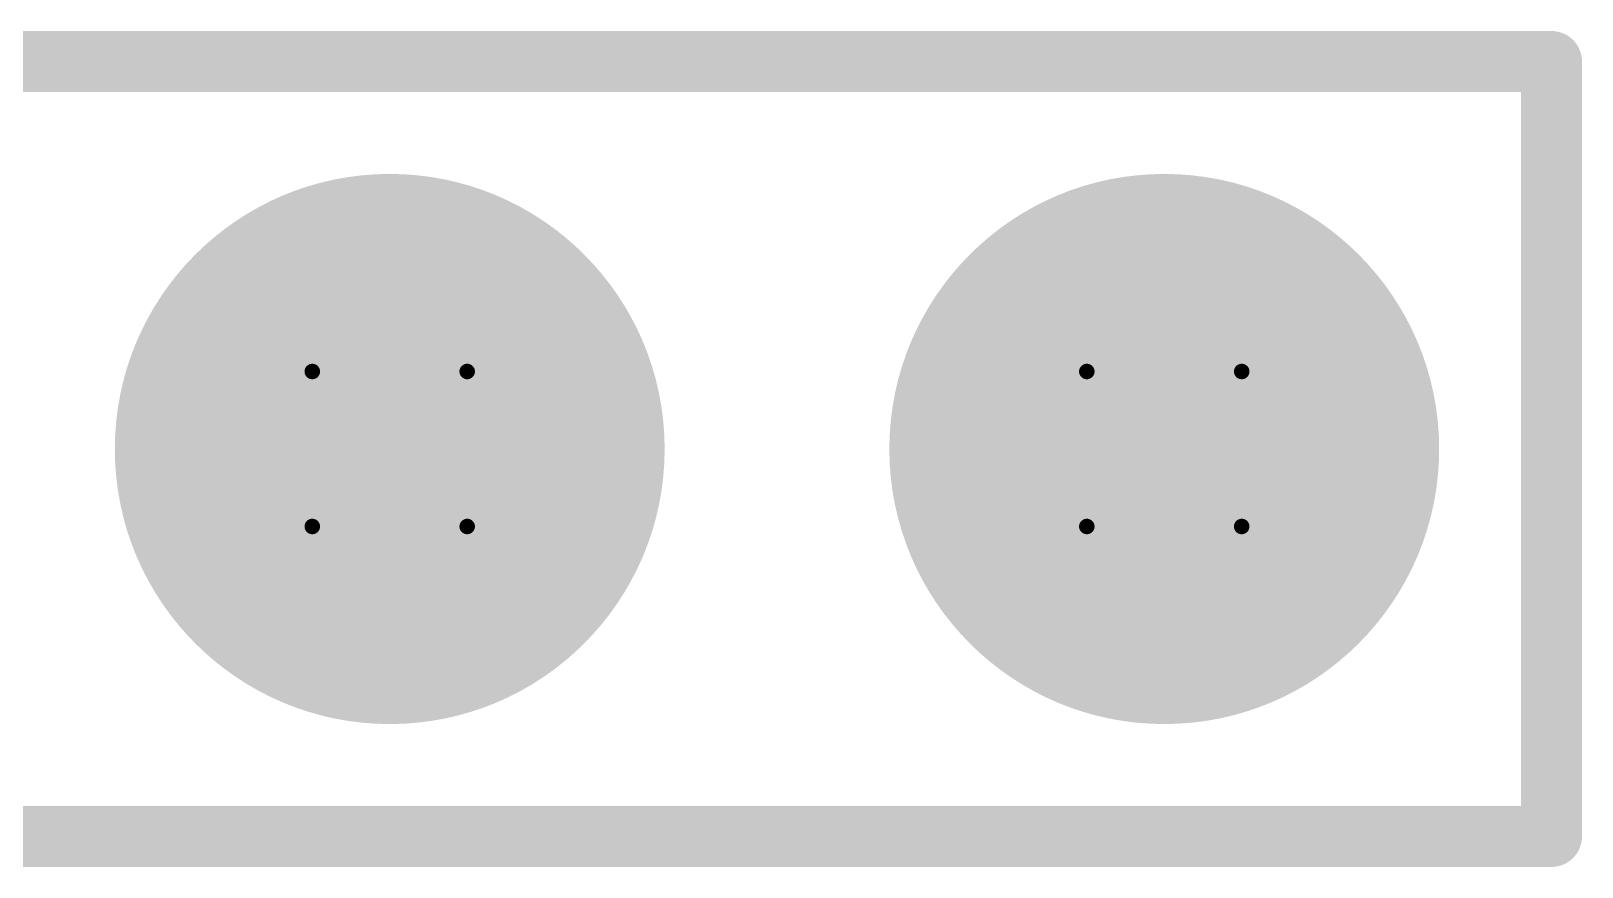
# Model space of a CAD drawing. Header units: inches. Extents: x -3 to 5381, y -57 to 5355.
# Drawn here: x 23.24 to 28.33, y -3.08 to -0.34 of the extents above; entities that cross this region are included whole.
import ezdxf

# ---------------------------------------------------------------- set-up
doc = ezdxf.new("R2010")
doc.units = ezdxf.units.IN
for name, color, linetype in [('Bottom Layer', 5, 'Continuous'), ('Bottom Solder', 6, 'Continuous'), ('Drill Drawing', 1, 'Continuous'), ('Multi-Layer', 9, 'Continuous'), ('Pad Holes', 156, 'Continuous'), ('Top Layer', 1, 'Continuous'), ('Top Overlay', 2, 'Continuous'), ('Top Solder', 216, 'Continuous')]:
    doc.layers.add(name, color=color, linetype=linetype)

msp = doc.modelspace()

# ---------------------------------------------------------------- hatches: boundary and pattern name
at = {"layer": 'Bottom Layer'}
h = msp.add_hatch(color=5, dxfattribs=at)
edge = h.paths.add_edge_path()
edge.add_arc((24.4171, -1.7097), 0.8, 0, 360)
h = msp.add_hatch(color=5, dxfattribs=at)
edge = h.paths.add_edge_path()
edge.add_arc((26.9571, -1.7097), 0.8, 0, 360)
at = {"layer": 'Bottom Solder'}
h = msp.add_hatch(color=6, dxfattribs=at)
edge = h.paths.add_edge_path()
edge.add_arc((24.4171, -1.7097), 0.9016, 0, 360)
h = msp.add_hatch(color=6, dxfattribs=at)
edge = h.paths.add_edge_path()
edge.add_arc((26.9571, -1.7097), 0.9016, 0, 360)
at = {"layer": 'Multi-Layer'}
h = msp.add_hatch(color=9, dxfattribs=at)
edge = h.paths.add_edge_path()
edge.add_arc((24.4171, -1.7097), 0.8, 0, 360)
h = msp.add_hatch(color=9, dxfattribs=at)
edge = h.paths.add_edge_path()
edge.add_arc((26.9571, -1.7097), 0.8, 0, 360)
at = {"layer": 'Pad Holes'}
h = msp.add_hatch(color=7, dxfattribs=at)
edge = h.paths.add_edge_path()
edge.add_arc((24.4171, -1.7097), 0.45, 0, 360)
h = msp.add_hatch(color=7, dxfattribs=at)
edge = h.paths.add_edge_path()
edge.add_arc((26.9571, -1.7097), 0.45, 0, 360)
at = {"layer": 'Top Layer'}
h = msp.add_hatch(color=1, dxfattribs=at)
edge = h.paths.add_edge_path()
edge.add_arc((24.4171, -1.7097), 0.8, 0, 360)
h = msp.add_hatch(color=1, dxfattribs=at)
edge = h.paths.add_edge_path()
edge.add_arc((26.9571, -1.7097), 0.8, 0, 360)
at = {"layer": 'Top Solder'}
h = msp.add_hatch(color=216, dxfattribs=at)
edge = h.paths.add_edge_path()
edge.add_arc((24.4171, -1.7097), 0.9016, 0, 360)
h = msp.add_hatch(color=216, dxfattribs=at)
edge = h.paths.add_edge_path()
edge.add_arc((26.9571, -1.7097), 0.9016, 0, 360)

# ---------------------------------------------------------------- linework, layer by layer
at = {"layer": 'Drill Drawing'}
for points in [[(24.1631, -1.4557, 0.0508, 0.0508, 0), (24.6711, -1.4557, 0.0508, 0.0508, 0)], [(24.1631, -1.9637, 0.0508, 0.0508, 0), (24.1631, -1.4557, 0.0508, 0.0508, 0)], [(24.6711, -1.9637, 0.0508, 0.0508, 0), (24.6711, -1.4557, 0.0508, 0.0508, 0)], [(26.7031, -1.4557, 0.0508, 0.0508, 0), (27.2111, -1.4557, 0.0508, 0.0508, 0)], [(26.7031, -1.9637, 0.0508, 0.0508, 0), (26.7031, -1.4557, 0.0508, 0.0508, 0)], [(27.2111, -1.9637, 0.0508, 0.0508, 0), (27.2111, -1.4557, 0.0508, 0.0508, 0)], [(24.1631, -1.9637, 0.0508, 0.0508, 0), (24.6711, -1.9637, 0.0508, 0.0508, 0)], [(26.7031, -1.9637, 0.0508, 0.0508, 0), (27.2111, -1.9637, 0.0508, 0.0508, 0)]]:
    msp.add_lwpolyline(points, format="xyseb", dxfattribs=at)
for points in [[(24.1504, -1.4557, 0.0254, 0.0254, 1), (24.1758, -1.4557, 0.0254, 0.0254, 1)], [(24.1504, -1.4557, 0.0254, 0.0254, 1), (24.1758, -1.4557, 0.0254, 0.0254, 1)], [(24.6584, -1.4557, 0.0254, 0.0254, 1), (24.6838, -1.4557, 0.0254, 0.0254, 1)], [(24.6584, -1.4557, 0.0254, 0.0254, 1), (24.6838, -1.4557, 0.0254, 0.0254, 1)], [(26.6904, -1.4557, 0.0254, 0.0254, 1), (26.7158, -1.4557, 0.0254, 0.0254, 1)], [(26.6904, -1.4557, 0.0254, 0.0254, 1), (26.7158, -1.4557, 0.0254, 0.0254, 1)], [(27.1984, -1.4557, 0.0254, 0.0254, 1), (27.2238, -1.4557, 0.0254, 0.0254, 1)], [(27.1984, -1.4557, 0.0254, 0.0254, 1), (27.2238, -1.4557, 0.0254, 0.0254, 1)], [(24.1504, -1.9637, 0.0254, 0.0254, 1), (24.1758, -1.9637, 0.0254, 0.0254, 1)], [(24.1504, -1.9637, 0.0254, 0.0254, 1), (24.1758, -1.9637, 0.0254, 0.0254, 1)], [(24.6584, -1.9637, 0.0254, 0.0254, 1), (24.6838, -1.9637, 0.0254, 0.0254, 1)], [(24.6584, -1.9637, 0.0254, 0.0254, 1), (24.6838, -1.9637, 0.0254, 0.0254, 1)], [(26.6904, -1.9637, 0.0254, 0.0254, 1), (26.7158, -1.9637, 0.0254, 0.0254, 1)], [(26.6904, -1.9637, 0.0254, 0.0254, 1), (26.7158, -1.9637, 0.0254, 0.0254, 1)], [(27.1984, -1.9637, 0.0254, 0.0254, 1), (27.2238, -1.9637, 0.0254, 0.0254, 1)], [(27.1984, -1.9637, 0.0254, 0.0254, 1), (27.2238, -1.9637, 0.0254, 0.0254, 1)]]:
    msp.add_lwpolyline(points, format="xyseb", close=True, dxfattribs=at)
at = {"layer": 'Top Overlay'}
for points in [[(10.4471, -0.4397, 0.2, 0.2, 0), (28.2271, -0.4397, 0.2, 0.2, 0)], [(28.2271, -2.9797, 0.2, 0.2, 0), (28.2271, -0.4397, 0.2, 0.2, 0)], [(10.4471, -2.9797, 0.2, 0.2, 0), (28.2271, -2.9797, 0.2, 0.2, 0)]]:
    msp.add_lwpolyline(points, format="xyseb", dxfattribs=at)
for points in [[(28.1771, -0.4397, 0.1, 0.1, 1), (28.2771, -0.4397, 0.1, 0.1, 1)], [(28.1771, -0.4397, 0.1, 0.1, 1), (28.2771, -0.4397, 0.1, 0.1, 1)], [(28.1771, -2.9797, 0.1, 0.1, 1), (28.2771, -2.9797, 0.1, 0.1, 1)], [(28.1771, -2.9797, 0.1, 0.1, 1), (28.2771, -2.9797, 0.1, 0.1, 1)]]:
    msp.add_lwpolyline(points, format="xyseb", close=True, dxfattribs=at)

doc.saveas('drawing.dxf')
